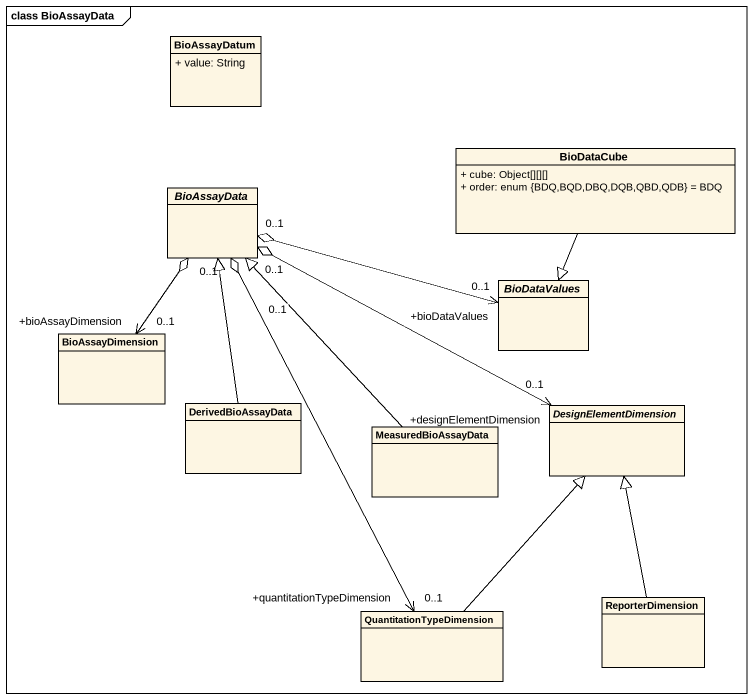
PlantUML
@startuml
mainframe class BioAssayData
hide circle
hide empty members
skinparam classAttributeIconSize 0
class BioAssayDatum {
  + value: String
}
class BioDataCube {
  + cube: Object[][][]
  + order: enum {BDQ,BQD,DBQ,DQB,QBD,QDB} = BDQ
}
abstract class BioAssayData
abstract class BioDataValues
class BioAssayDimension
class DerivedBioAssayData
class MeasuredBioAssayData
abstract class DesignElementDimension
class QuantitationTypeDimension
class ReporterDimension
BioDataCube --|> BioDataValues
BioAssayData "0..1" o-right-> "+bioDataValues\n0..1" BioDataValues
BioAssayData "0..1" o--> "+bioAssayDimension\n0..1" BioAssayDimension
BioAssayData "0..1" o-right-> "+designElementDimension\n0..1" DesignElementDimension
BioAssayData "0..1" o--> "+quantitationTypeDimension\n0..1" QuantitationTypeDimension
DerivedBioAssayData -up-|> BioAssayData
MeasuredBioAssayData -up-|> BioAssayData
QuantitationTypeDimension -up-|> DesignElementDimension
ReporterDimension -up-|> DesignElementDimension
@enduml
